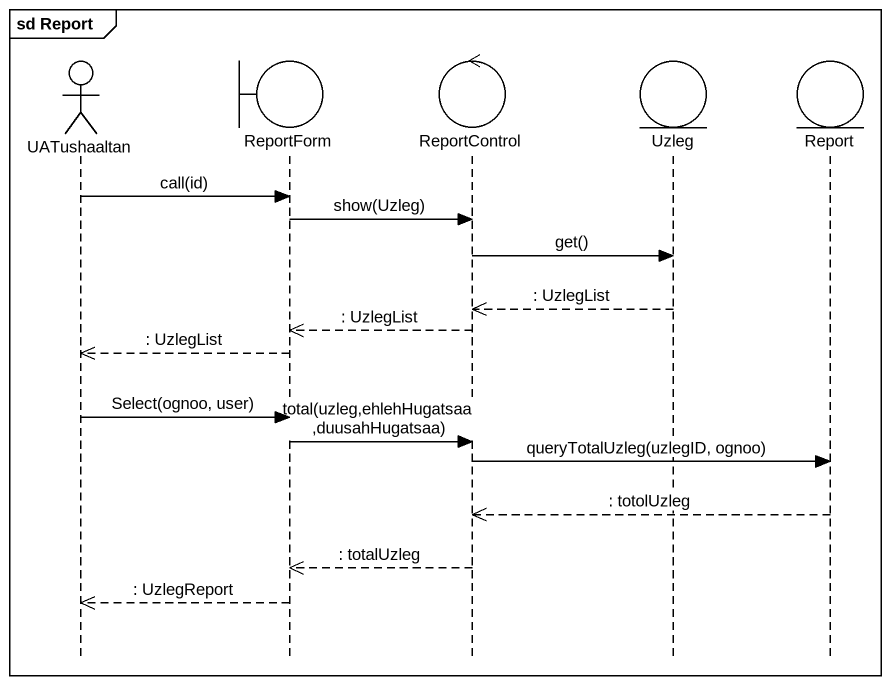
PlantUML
@startuml
mainframe sd Report
hide footbox
actor UATushaaltan
boundary ReportForm
control ReportControl
entity Uzleg
entity Report

UATushaaltan -> ReportForm : call(id)
ReportForm -> ReportControl : show(Uzleg)
ReportControl -> Uzleg : get()
Uzleg -->> ReportControl : : UzlegList
ReportControl -->> ReportForm : : UzlegList
ReportForm -->> UATushaaltan : : UzlegList
UATushaaltan -> ReportForm : Select(ognoo, user)
ReportForm -> ReportControl : total(uzleg,ehlehHugatsaa ,duusahHugatsaa)
ReportControl -> Report : queryTotalUzleg(uzlegID, ognoo)
Report -->> ReportControl : : totolUzleg
ReportControl -->> ReportForm : : totalUzleg
ReportForm -->> UATushaaltan : : UzlegReport
@enduml
